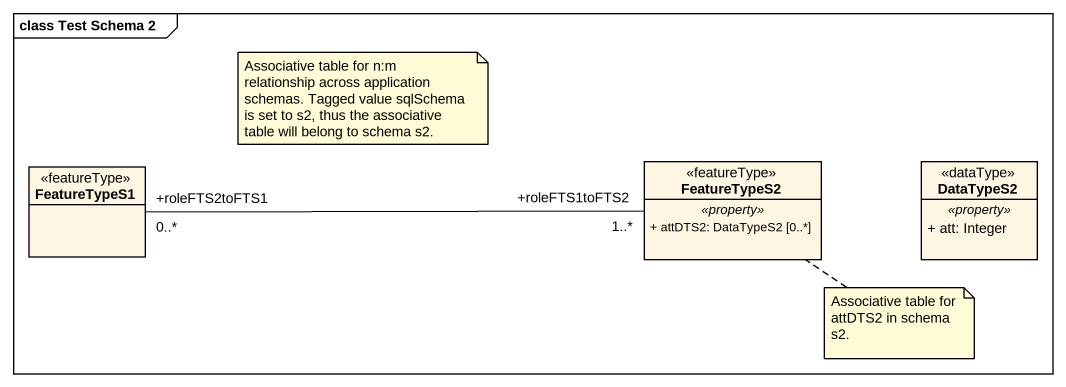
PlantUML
@startuml
mainframe class Test Schema 2
hide circle
hide empty members
skinparam classAttributeIconSize 0
class FeatureTypeS1 <<featureType>>
class FeatureTypeS2 <<featureType>> {
  .. <<property>> ..
  + attDTS2: DataTypeS2 [0..*]
}
class DataTypeS2 <<dataType>> {
  .. <<property>> ..
  + att: Integer
}
FeatureTypeS1 "+roleFTS2toFTS1\n0..*" -right- "+roleFTS1toFTS2\n1..*" FeatureTypeS2
note as N1
  Associative table for n:m relationship across application schemas. Tagged value sqlSchema is set to s2, thus the associative table will belong to schema s2.
end note
note bottom of FeatureTypeS2 : Associative table for attDTS2 in schema s2.
@enduml
